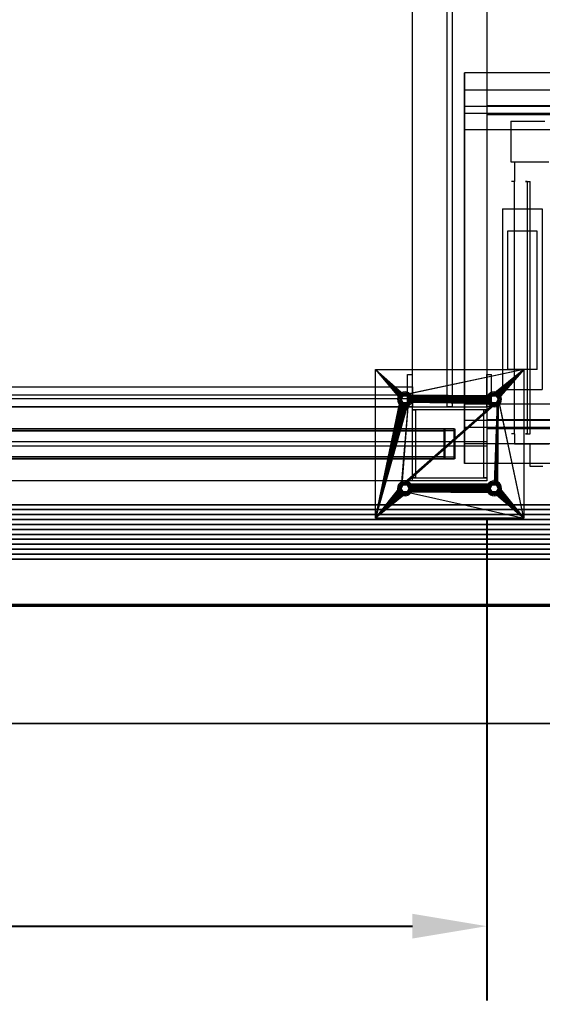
# Model space of a CAD drawing. Header units: millimetres. Extents: x -1970 to 59977, y -50268 to 6837.
# Drawn here: x 25884 to 26941, y -20530 to -18548 of the extents above; entities that cross this region are included whole.
import ezdxf

# ---------------------------------------------------------------- set-up
doc = ezdxf.new("R2010")
doc.units = ezdxf.units.MM
doc.layers.add('COTAS_O', color=1, linetype='Continuous', lineweight=0)
doc.layers.add('superior_briquetadora', color=7, linetype='Continuous', lineweight=0)
doc.dimstyles.new('R19_100', dxfattribs={"dimtxt": 250, "dimasz": 150, "dimexe": 150, "dimexo": 80, "dimgap": 100, "dimtad": 1, "dimtih": 1, "dimtoh": 1, "dimdsep": 46, "dimcen": 0.09, "dimadec": 0, "dimazin": 0, "dimtfac": 1, "dimtdec": 4, "dimtofl": 0, "dimtmove": 0, "dimatfit": 3, "dimfxl": 1, "dimtolj": 1, "dimtzin": 0, "dimarcsym": 0})

# ---------------------------------------------------------------- blocks, each defined once
blk = doc.blocks.new('*D33')
at = {"layer": 'COTAS_O', "color": 0, "lineweight": -2, "transparency": 16777216}
for p, q in [((24628.2, -19560), (24628.2, -20530)), ((26828.2, -19560), (26828.2, -20530)), ((24778.2, -20380), (26678.2, -20380))]:
    blk.add_line(p, q, dxfattribs=at)
at = {"layer": 'COTAS_O', "color": 0, "transparency": 16777216}
for points in [[(24778.2, -20355), (24778.2, -20405), (24628.2, -20380)], [(26678.2, -20355), (26678.2, -20405), (26828.2, -20380)]]:
    blk.add_solid(points, dxfattribs=at)
at = {"layer": 'Defpoints', "color": 0, "transparency": 16777216}
for p in [(24628.2, -19480), (26828.2, -19480), (26828.2, -20380)]:
    blk.add_point(p, dxfattribs=at)

msp = doc.modelspace()

# ---------------------------------------------------------------- linework, layer by layer
at = {"layer": 'superior_briquetadora'}
for p, q in [((26678.187, -19330), (26678.187, -17510)), ((26748.187, -19330), (26748.187, -17510)), ((26758.187, -17510), (26758.187, -19330)), ((26828.187, -17510), (26828.187, -19330)), ((26828.187, -18460), (26828.187, -19480)), ((26783.187, -18655), (26783.187, -19445)), ((26783.187, -18690), (26783.187, -18655)), ((27403.187, -18655), (26783.187, -18655)), ((27413.187, -18655), (26783.187, -18655)), ((27413.187, -18690), (26783.187, -18690)), ((27403.187, -18690), (26783.187, -18690)), ((26783.187, -18690), (26783.187, -18723)), ((26783.187, -18770), (26783.187, -18690)), ((27403.187, -18723), (26783.187, -18723)), ((26828.187, -18721), (27398.187, -18721)), ((26828.187, -18721), (26828.187, -18739)), ((27403.187, -18737), (26783.187, -18737)), ((26783.187, -18737), (26783.187, -18770)), ((26828.187, -18739), (27398.187, -18739)), ((26877.187, -18753), (26878.076, -18753)), ((26877.187, -18753), (26877.187, -18835)), ((26878.076, -18753), (26880.738, -18753)), ((26880.738, -18753), (26885.151, -18753)), ((26885.151, -18753), (26891.279, -18753)), ((26891.279, -18753), (26899.072, -18753)), ((26899.072, -18753), (26908.469, -18753)), ((26908.469, -18753), (26919.394, -18753)), ((26919.394, -18753), (26931.758, -18753)), ((26931.758, -18753), (26945.462, -18753)), ((27403.187, -18770), (26783.187, -18770)), ((27413.187, -18770), (26783.187, -18770)), ((26783.187, -19325), (26783.187, -18770)), ((26877.187, -18835), (26878.076, -18835)), ((26878.076, -18835), (26880.738, -18835)), ((26880.738, -18835), (26885.151, -18835)), ((26884.187, -18835), (26885.099, -18835)), ((26884.187, -18835), (26884.187, -18875)), ((26885.099, -18835), (26887.83, -18835)), ((26885.151, -18835), (26891.279, -18835)), ((26887.83, -18835), (26892.356, -18835)), ((26891.279, -18835), (26899.072, -18835)), ((26892.356, -18835), (26898.638, -18835)), ((26898.638, -18835), (26906.622, -18835)), ((26899.072, -18835), (26908.469, -18835)), ((26906.622, -18835), (26916.24, -18835)), ((26908.469, -18835), (26919.394, -18835)), ((26916.24, -18835), (26927.411, -18835)), ((26919.394, -18835), (26931.758, -18835)), ((26927.411, -18835), (26940.039, -18835)), ((26931.758, -18835), (26945.462, -18835)), ((26940.039, -18835), (26954.016, -18835)), ((26879.518, -18875), (26878.34, -18875)), ((26881.638, -18875), (26879.518, -18875)), ((26884.271, -18875), (26881.638, -18875)), ((26884.202, -18875), (26884.214, -18875)), ((26884.214, -18875), (26884.229, -18875)), ((26884.229, -18875), (26884.248, -18875)), ((26884.248, -18875), (26884.271, -18875)), ((26884.271, -19385), (26884.271, -18875)), ((26907.934, -18875), (26906.93, -18875)), ((26906.93, -18875), (26907.12, -18875)), ((26907.12, -18875), (26908.467, -18875)), ((26909.93, -18875), (26907.934, -18875)), ((26908.467, -18875), (26910.699, -18875)), ((26909.93, -18875), (26909.93, -19385)), ((26909.93, -18875), (26910.752, -18875)), ((26910.699, -18875), (26913.365, -18875)), ((26910.752, -18875), (26911.585, -18875)), ((26911.585, -18875), (26912.43, -18875)), ((26912.43, -18875), (26913.287, -18875)), ((26913.287, -18875), (26914.156, -18875)), ((26913.365, -18875), (26915.93, -18875)), ((26914.156, -18875), (26915.037, -18875)), ((26915.037, -18875), (26915.93, -18875)), ((26915.93, -19385), (26915.93, -18875)), ((26860.187, -18930), (26940.187, -18930)), ((26860.187, -18930), (26860.187, -19295)), ((26940.187, -18930), (26940.187, -19295)), ((26930.187, -18975), (26870.187, -18975)), ((26870.187, -18975), (26870.187, -19255)), ((26930.187, -19255), (26930.187, -18975)), ((26603.187, -19555), (26603.187, -19255)), ((26603.187, -19255), (26654.187, -19315)), ((26603.187, -19255), (26654.36, -19313.244)), ((26603.187, -19255), (26654.872, -19311.556)), ((26603.187, -19255), (26655.703, -19310)), ((26603.187, -19255), (26656.823, -19308.636)), ((26603.187, -19255), (26658.186, -19307.517)), ((26603.187, -19255), (26659.742, -19306.685)), ((26603.187, -19255), (26661.431, -19306.173)), ((26603.187, -19255), (26903.187, -19255)), ((26903.187, -19255), (26661.431, -19306.173)), ((26903.187, -19255), (26663.187, -19306)), ((26668.187, -19330), (26668.187, -19265)), ((26668.187, -19265), (26678.187, -19265)), ((26678.187, -19330), (26678.187, -19265)), ((26828.187, -19330), (26828.187, -19265)), ((26828.187, -19265), (26838.187, -19265)), ((26903.187, -19255), (26838.186, -19307.517)), ((26838.187, -19330), (26838.187, -19265)), ((26903.187, -19255), (26839.742, -19306.685)), ((26903.187, -19255), (26841.431, -19306.173)), ((26903.187, -19255), (26843.187, -19306)), ((26903.187, -19255), (26844.942, -19306.173)), ((26903.187, -19255), (26846.631, -19306.685)), ((26903.187, -19255), (26848.187, -19307.517)), ((26903.187, -19255), (26849.551, -19308.636)), ((26903.187, -19255), (26850.67, -19310)), ((26903.187, -19255), (26851.501, -19311.556)), ((26903.187, -19255), (26852.014, -19313.244)), ((26930.187, -19255), (26870.187, -19255)), ((26903.187, -19255), (26903.187, -19555)), ((24778.187, -19290), (26678.187, -19290)), ((24778.187, -19306), (26678.187, -19306)), ((26650.196, -19307.5), (26648.698, -19311.118)), ((26656.262, -19303.006), (26649.337, -19315)), ((26652.58, -19304.393), (26650.196, -19307.5)), ((26655.392, -19310.5), (26650.196, -19307.5)), ((26655.687, -19302.01), (26652.58, -19304.393)), ((26656.823, -19308.636), (26652.58, -19304.393)), ((26655.187, -19315), (26659.187, -19308.072)), ((26655.392, -19310.5), (26656.823, -19308.636)), ((26659.304, -19300.511), (26655.687, -19302.01)), ((26658.687, -19307.206), (26655.687, -19302.01)), ((26656.823, -19308.636), (26655.703, -19310)), ((26656.258, -19311), (26657.53, -19309.343)), ((26670.112, -19303.006), (26656.262, -19303.006)), ((26659.187, -19308.072), (26656.262, -19303.006)), ((26656.823, -19308.636), (26658.687, -19307.206)), ((26658.186, -19307.517), (26656.823, -19308.636)), ((26657.53, -19309.343), (26659.187, -19308.072)), ((26659.742, -19306.685), (26658.186, -19307.517)), ((26658.687, -19307.206), (26660.857, -19306.307)), ((26659.187, -19308.072), (26661.116, -19307.273)), ((26659.187, -19308.072), (26667.187, -19308.072)), ((26663.187, -19300), (26659.304, -19300.511)), ((26660.857, -19306.307), (26659.304, -19300.511)), ((26661.431, -19306.173), (26659.742, -19306.685)), ((26660.857, -19306.307), (26663.187, -19306)), ((26661.116, -19307.273), (26663.187, -19307)), ((26663.187, -19306), (26661.431, -19306.173)), ((26667.069, -19300.511), (26663.187, -19300)), ((26663.187, -19306), (26663.187, -19300)), ((26664.942, -19306.173), (26663.187, -19306)), ((26663.187, -19306), (26834.36, -19313.244)), ((26663.187, -19306), (26834.872, -19311.556)), ((26663.187, -19306), (26835.703, -19310)), ((26663.187, -19306), (26836.823, -19308.636)), ((26663.187, -19306), (26838.186, -19307.517)), ((26663.187, -19306), (26665.516, -19306.307)), ((26663.187, -19307), (26665.257, -19307.273)), ((26666.631, -19306.685), (26664.942, -19306.173)), ((26664.942, -19306.173), (26834.36, -19313.244)), ((26665.257, -19307.273), (26667.187, -19308.072)), ((26665.516, -19306.307), (26667.069, -19300.511)), ((26665.516, -19306.307), (26667.687, -19307.206)), ((26668.187, -19307.517), (26666.631, -19306.685)), ((26666.631, -19306.685), (26834.36, -19313.244)), ((26670.687, -19302.01), (26667.069, -19300.511)), ((26667.187, -19308.072), (26670.112, -19303.006)), ((26667.187, -19308.072), (26668.843, -19309.343)), ((26667.187, -19308.072), (26671.187, -19315)), ((26667.687, -19307.206), (26670.687, -19302.01)), ((26667.687, -19307.206), (26669.551, -19308.636)), ((26669.551, -19308.636), (26668.187, -19307.517)), ((26668.187, -19307.517), (26834.36, -19313.244)), ((26668.843, -19309.343), (26670.115, -19311)), ((26669.551, -19308.636), (26673.793, -19304.393)), ((26670.67, -19310), (26669.551, -19308.636)), ((26669.551, -19308.636), (26834.36, -19313.244)), ((26669.551, -19308.636), (26670.981, -19310.5)), ((26677.037, -19315), (26670.112, -19303.006)), ((26673.793, -19304.393), (26670.687, -19302.01)), ((26670.981, -19310.5), (26676.177, -19307.5)), ((26676.177, -19307.5), (26673.793, -19304.393)), ((26677.675, -19311.118), (26676.177, -19307.5)), ((26678.187, -19290), (26678.187, -19330)), ((26678.187, -19306), (26678.187, -19314)), ((26830.196, -19307.5), (26828.698, -19311.118)), ((26836.262, -19303.006), (26829.337, -19315)), ((26832.58, -19304.393), (26830.196, -19307.5)), ((26835.392, -19310.5), (26830.196, -19307.5)), ((26835.687, -19302.01), (26832.58, -19304.393)), ((26836.823, -19308.636), (26832.58, -19304.393)), ((26835.187, -19315), (26839.187, -19308.072)), ((26835.392, -19310.5), (26836.823, -19308.636)), ((26839.304, -19300.511), (26835.687, -19302.01)), ((26838.687, -19307.206), (26835.687, -19302.01)), ((26836.823, -19308.636), (26835.703, -19310)), ((26836.258, -19311), (26837.53, -19309.343)), ((26850.112, -19303.006), (26836.262, -19303.006)), ((26839.187, -19308.072), (26836.262, -19303.006)), ((26836.823, -19308.636), (26838.687, -19307.206)), ((26838.186, -19307.517), (26836.823, -19308.636)), ((26837.53, -19309.343), (26839.187, -19308.072)), ((26839.742, -19306.685), (26838.186, -19307.517)), ((26838.687, -19307.206), (26840.857, -19306.307)), ((26839.187, -19308.072), (26841.116, -19307.273)), ((26839.187, -19308.072), (26847.187, -19308.072)), ((26843.187, -19300), (26839.304, -19300.511)), ((26840.857, -19306.307), (26839.304, -19300.511)), ((26841.431, -19306.173), (26839.742, -19306.685)), ((26840.857, -19306.307), (26843.187, -19306)), ((26841.116, -19307.273), (26843.187, -19307)), ((26843.187, -19306), (26841.431, -19306.173)), ((26847.069, -19300.511), (26843.187, -19300)), ((26843.187, -19306), (26843.187, -19300)), ((26844.942, -19306.173), (26843.187, -19306)), ((26843.187, -19306), (26845.516, -19306.307)), ((26843.187, -19307), (26845.257, -19307.273)), ((26846.631, -19306.685), (26844.942, -19306.173)), ((26845.257, -19307.273), (26847.187, -19308.072)), ((26845.516, -19306.307), (26847.069, -19300.511)), ((26845.516, -19306.307), (26847.687, -19307.206)), ((26848.187, -19307.517), (26846.631, -19306.685)), ((26850.687, -19302.01), (26847.069, -19300.511)), ((26847.187, -19308.072), (26850.112, -19303.006)), ((26847.187, -19308.072), (26848.843, -19309.343)), ((26847.187, -19308.072), (26851.187, -19315)), ((26847.687, -19307.206), (26850.687, -19302.01)), ((26847.687, -19307.206), (26849.551, -19308.636)), ((26849.551, -19308.636), (26848.187, -19307.517)), ((26848.843, -19309.343), (26850.115, -19311)), ((26849.551, -19308.636), (26853.793, -19304.393)), ((26850.67, -19310), (26849.551, -19308.636)), ((26849.551, -19308.636), (26850.981, -19310.5)), ((26857.037, -19315), (26850.112, -19303.006)), ((26853.793, -19304.393), (26850.687, -19302.01)), ((26850.981, -19310.5), (26856.177, -19307.5)), ((26856.177, -19307.5), (26853.793, -19304.393)), ((26857.675, -19311.118), (26856.177, -19307.5)), ((26860.187, -19295), (26940.187, -19295)), ((26678.187, -19314), (24778.187, -19314)), ((26603.187, -19555), (26654.187, -19315)), ((26654.36, -19316.756), (26603.187, -19555)), ((26654.872, -19318.444), (26603.187, -19555)), ((26655.703, -19320), (26603.187, -19555)), ((26656.823, -19321.364), (26603.187, -19555)), ((26669.551, -19321.364), (26603.187, -19555)), ((26658.186, -19322.483), (26603.187, -19555)), ((26668.187, -19322.483), (26603.187, -19555)), ((26659.742, -19323.315), (26603.187, -19555)), ((26666.631, -19323.315), (26603.187, -19555)), ((26661.431, -19323.827), (26603.187, -19555)), ((26664.942, -19323.827), (26603.187, -19555)), ((26663.187, -19324), (26603.187, -19555)), ((26648.698, -19311.118), (26648.187, -19315)), ((26654.187, -19315), (26648.187, -19315)), ((26648.187, -19315), (26648.698, -19318.882)), ((26654.493, -19312.671), (26648.698, -19311.118)), ((26654.493, -19317.329), (26648.698, -19318.882)), ((26648.698, -19318.882), (26650.196, -19322.5)), ((26655.187, -19315), (26649.337, -19315)), ((26649.337, -19315), (26656.262, -19326.994)), ((26655.392, -19319.5), (26650.196, -19322.5)), ((26650.196, -19322.5), (26652.58, -19325.607)), ((26656.823, -19321.364), (26652.58, -19325.607)), ((26652.58, -19325.607), (26655.687, -19327.99)), ((26654.187, -19315), (26654.493, -19312.671)), ((26654.36, -19313.244), (26654.187, -19315)), ((26654.187, -19315), (26654.36, -19316.756)), ((26654.493, -19317.329), (26654.187, -19315)), ((26654.872, -19311.556), (26654.36, -19313.244)), ((26654.36, -19316.756), (26654.872, -19318.444)), ((26654.493, -19312.671), (26655.392, -19310.5)), ((26655.392, -19319.5), (26654.493, -19317.329)), ((26655.703, -19310), (26654.872, -19311.556)), ((26654.872, -19318.444), (26655.703, -19320)), ((26655.187, -19315), (26655.459, -19312.929)), ((26655.459, -19317.071), (26655.187, -19315)), ((26659.187, -19321.928), (26655.187, -19315)), ((26656.823, -19321.364), (26655.392, -19319.5)), ((26655.459, -19312.929), (26656.258, -19311)), ((26656.258, -19319), (26655.459, -19317.071)), ((26658.687, -19322.794), (26655.687, -19327.99)), ((26655.687, -19327.99), (26659.304, -19329.489)), ((26655.703, -19320), (26656.823, -19321.364)), ((26669.551, -19321.364), (26655.703, -19490)), ((26657.53, -19320.657), (26656.258, -19319)), ((26659.187, -19321.928), (26656.262, -19326.994)), ((26656.262, -19326.994), (26670.112, -19326.994)), ((26656.823, -19321.364), (26658.186, -19322.483)), ((26669.551, -19321.364), (26656.823, -19488.636)), ((26849.551, -19321.364), (26656.823, -19488.636)), ((26658.687, -19322.794), (26656.823, -19321.364)), ((26848.187, -19322.483), (26656.823, -19488.636)), ((26846.631, -19323.315), (26656.823, -19488.636)), ((26844.942, -19323.827), (26656.823, -19488.636)), ((26843.187, -19324), (26656.823, -19488.636)), ((26659.187, -19321.928), (26657.53, -19320.657)), ((26849.551, -19321.364), (26658.186, -19487.517)), ((26658.186, -19322.483), (26659.742, -19323.315)), ((26660.857, -19323.693), (26658.687, -19322.794)), ((26661.116, -19322.727), (26659.187, -19321.928)), ((26667.187, -19321.928), (26659.187, -19321.928)), ((26660.857, -19323.693), (26659.304, -19329.489)), ((26849.551, -19321.364), (26659.742, -19486.685)), ((26659.742, -19323.315), (26661.431, -19323.827)), ((26663.187, -19324), (26660.857, -19323.693)), ((26663.187, -19323), (26661.116, -19322.727)), ((26849.551, -19321.364), (26661.431, -19486.173)), ((26661.431, -19323.827), (26663.187, -19324)), ((26849.551, -19321.364), (26663.187, -19486)), ((26665.257, -19322.727), (26663.187, -19323)), ((26665.516, -19323.693), (26663.187, -19324)), ((26663.187, -19324), (26664.942, -19323.827)), ((26663.187, -19324), (26663.187, -19330)), ((26664.942, -19323.827), (26666.631, -19323.315)), ((26667.187, -19321.928), (26665.257, -19322.727)), ((26667.687, -19322.794), (26665.516, -19323.693)), ((26665.516, -19323.693), (26667.069, -19329.489)), ((26666.631, -19323.315), (26668.187, -19322.483)), ((26667.069, -19329.489), (26670.687, -19327.99)), ((26671.187, -19315), (26667.187, -19321.928)), ((26668.843, -19320.657), (26667.187, -19321.928)), ((26667.187, -19321.928), (26670.112, -19326.994)), ((26669.551, -19321.364), (26667.687, -19322.794)), ((26667.687, -19322.794), (26670.687, -19327.99)), ((26668.187, -19322.483), (26669.551, -19321.364)), ((26670.115, -19319), (26668.843, -19320.657)), ((26670.981, -19319.5), (26669.551, -19321.364)), ((26669.551, -19321.364), (26670.67, -19320)), ((26843.187, -19324), (26669.551, -19321.364)), ((26669.551, -19321.364), (26673.793, -19325.607)), ((26670.112, -19326.994), (26677.037, -19315)), ((26670.115, -19311), (26670.914, -19312.929)), ((26670.914, -19317.071), (26670.115, -19319)), ((26671.501, -19311.556), (26670.67, -19310)), ((26670.67, -19310), (26834.36, -19313.244)), ((26670.67, -19320), (26671.501, -19318.444)), ((26843.187, -19324), (26670.67, -19320)), ((26670.687, -19327.99), (26673.793, -19325.607)), ((26670.914, -19312.929), (26671.187, -19315)), ((26671.187, -19315), (26670.914, -19317.071)), ((26670.981, -19310.5), (26671.88, -19312.671)), ((26671.88, -19317.329), (26670.981, -19319.5)), ((26670.981, -19319.5), (26676.177, -19322.5)), ((26677.037, -19315), (26671.187, -19315)), ((26672.014, -19313.244), (26671.501, -19311.556)), ((26671.501, -19311.556), (26834.36, -19313.244)), ((26671.501, -19318.444), (26672.014, -19316.756)), ((26843.187, -19324), (26671.501, -19318.444)), ((26671.88, -19312.671), (26677.675, -19311.118)), ((26671.88, -19312.671), (26672.187, -19315)), ((26672.187, -19315), (26671.88, -19317.329)), ((26671.88, -19317.329), (26677.675, -19318.882)), ((26672.187, -19315), (26672.014, -19313.244)), ((26672.014, -19313.244), (26834.36, -19313.244)), ((26672.014, -19316.756), (26672.187, -19315)), ((26843.187, -19324), (26672.014, -19316.756)), ((26672.187, -19315), (26834.36, -19313.244)), ((26834.187, -19315), (26672.187, -19315)), ((26834.36, -19316.756), (26672.187, -19315)), ((26834.872, -19318.444), (26672.187, -19315)), ((26835.703, -19320), (26672.187, -19315)), ((26836.823, -19321.364), (26672.187, -19315)), ((26838.186, -19322.483), (26672.187, -19315)), ((26839.742, -19323.315), (26672.187, -19315)), ((26841.431, -19323.827), (26672.187, -19315)), ((26843.187, -19324), (26672.187, -19315)), ((26678.187, -19315), (26672.187, -19315)), ((26673.793, -19325.607), (26676.177, -19322.5)), ((26676.177, -19322.5), (26677.675, -19318.882)), ((26678.187, -19315), (26677.675, -19311.118)), ((26677.675, -19318.882), (26678.187, -19315)), ((27413.187, -19325), (26783.187, -19325)), ((27403.187, -19325), (26783.187, -19325)), ((26783.187, -19358), (26783.187, -19325)), ((26783.187, -19405), (26783.187, -19325)), ((26828.698, -19311.118), (26828.187, -19315)), ((26834.187, -19315), (26828.187, -19315)), ((26828.187, -19315), (26828.698, -19318.882)), ((26834.493, -19312.671), (26828.698, -19311.118)), ((26834.493, -19317.329), (26828.698, -19318.882)), ((26828.698, -19318.882), (26830.196, -19322.5)), ((26835.187, -19315), (26829.337, -19315)), ((26829.337, -19315), (26836.262, -19326.994)), ((26835.392, -19319.5), (26830.196, -19322.5)), ((26830.196, -19322.5), (26832.58, -19325.607)), ((26836.823, -19321.364), (26832.58, -19325.607)), ((26832.58, -19325.607), (26835.687, -19327.99)), ((26834.187, -19315), (26834.493, -19312.671)), ((26834.36, -19313.244), (26834.187, -19315)), ((26834.187, -19315), (26834.36, -19316.756)), ((26834.493, -19317.329), (26834.187, -19315)), ((26834.872, -19311.556), (26834.36, -19313.244)), ((26834.36, -19316.756), (26834.872, -19318.444)), ((26834.493, -19312.671), (26835.392, -19310.5)), ((26835.392, -19319.5), (26834.493, -19317.329)), ((26835.703, -19310), (26834.872, -19311.556)), ((26834.872, -19318.444), (26835.703, -19320)), ((26835.187, -19315), (26835.459, -19312.929)), ((26835.459, -19317.071), (26835.187, -19315)), ((26839.187, -19321.928), (26835.187, -19315)), ((26836.823, -19321.364), (26835.392, -19319.5)), ((26835.459, -19312.929), (26836.258, -19311)), ((26836.258, -19319), (26835.459, -19317.071)), ((26838.687, -19322.794), (26835.687, -19327.99)), ((26835.687, -19327.99), (26839.304, -19329.489)), ((26835.703, -19320), (26836.823, -19321.364)), ((26837.53, -19320.657), (26836.258, -19319)), ((26839.187, -19321.928), (26836.262, -19326.994)), ((26836.262, -19326.994), (26850.112, -19326.994)), ((26836.823, -19321.364), (26838.186, -19322.483)), ((26838.687, -19322.794), (26836.823, -19321.364)), ((26839.187, -19321.928), (26837.53, -19320.657)), ((26838.186, -19322.483), (26839.742, -19323.315)), ((26840.857, -19323.693), (26838.687, -19322.794)), ((26841.116, -19322.727), (26839.187, -19321.928)), ((26847.187, -19321.928), (26839.187, -19321.928)), ((26840.857, -19323.693), (26839.304, -19329.489)), ((26839.742, -19323.315), (26841.431, -19323.827)), ((26843.187, -19324), (26840.857, -19323.693)), ((26843.187, -19323), (26841.116, -19322.727)), ((26841.431, -19323.827), (26843.187, -19324)), ((26852.187, -19315), (26843.187, -19486)), ((26852.014, -19316.756), (26843.187, -19486)), ((26851.501, -19318.444), (26843.187, -19486)), ((26850.67, -19320), (26843.187, -19486)), ((26849.551, -19321.364), (26843.187, -19486)), ((26845.257, -19322.727), (26843.187, -19323)), ((26845.516, -19323.693), (26843.187, -19324)), ((26843.187, -19324), (26844.942, -19323.827)), ((26843.187, -19324), (26843.187, -19330)), ((26852.187, -19315), (26844.942, -19486.173)), ((26844.942, -19323.827), (26846.631, -19323.315)), ((26847.187, -19321.928), (26845.257, -19322.727)), ((26847.687, -19322.794), (26845.516, -19323.693)), ((26845.516, -19323.693), (26847.069, -19329.489)), ((26846.631, -19486.685), (26852.187, -19315)), ((26846.631, -19323.315), (26848.187, -19322.483)), ((26847.069, -19329.489), (26850.687, -19327.99)), ((26851.187, -19315), (26847.187, -19321.928)), ((26848.843, -19320.657), (26847.187, -19321.928)), ((26847.187, -19321.928), (26850.112, -19326.994)), ((26849.551, -19321.364), (26847.687, -19322.794)), ((26847.687, -19322.794), (26850.687, -19327.99)), ((26848.187, -19487.517), (26852.187, -19315)), ((26848.187, -19322.483), (26849.551, -19321.364)), ((26850.115, -19319), (26848.843, -19320.657)), ((26849.551, -19488.636), (26852.187, -19315)), ((26850.981, -19319.5), (26849.551, -19321.364)), ((26849.551, -19321.364), (26850.67, -19320)), ((26849.551, -19321.364), (26853.793, -19325.607)), ((26850.112, -19326.994), (26857.037, -19315)), ((26850.115, -19311), (26850.914, -19312.929)), ((26850.914, -19317.071), (26850.115, -19319)), ((26851.501, -19311.556), (26850.67, -19310)), ((26850.67, -19490), (26852.187, -19315)), ((26850.67, -19320), (26851.501, -19318.444)), ((26850.687, -19327.99), (26853.793, -19325.607)), ((26850.914, -19312.929), (26851.187, -19315)), ((26851.187, -19315), (26850.914, -19317.071)), ((26850.981, -19310.5), (26851.88, -19312.671)), ((26851.88, -19317.329), (26850.981, -19319.5)), ((26850.981, -19319.5), (26856.177, -19322.5)), ((26857.037, -19315), (26851.187, -19315)), ((26852.014, -19313.244), (26851.501, -19311.556)), ((26851.501, -19318.444), (26852.014, -19316.756)), ((26851.88, -19312.671), (26857.675, -19311.118)), ((26851.88, -19312.671), (26852.187, -19315)), ((26852.187, -19315), (26851.88, -19317.329)), ((26851.88, -19317.329), (26857.675, -19318.882)), ((26903.187, -19555), (26852.014, -19313.244)), ((26852.187, -19315), (26852.014, -19313.244)), ((26852.014, -19316.756), (26852.187, -19315)), ((26903.187, -19555), (26852.187, -19315)), ((26858.187, -19315), (26852.187, -19315)), ((26853.793, -19325.607), (26856.177, -19322.5)), ((26856.177, -19322.5), (26857.675, -19318.882)), ((26858.187, -19315), (26857.675, -19311.118)), ((26857.675, -19318.882), (26858.187, -19315)), ((24628.187, -19330), (26828.187, -19330)), ((26678.187, -19330), (24778.187, -19330)), ((26659.304, -19329.489), (26663.187, -19330)), ((26663.187, -19330), (26667.069, -19329.489)), ((26678.187, -19330), (26668.187, -19330)), ((26678.187, -19336), (26678.187, -19330)), ((26678.187, -19330), (26828.187, -19330)), ((26828.187, -19336), (26678.187, -19336)), ((26678.187, -19474), (26678.187, -19336)), ((26678.187, -19336), (26684.187, -19336)), ((26684.187, -19336), (26684.187, -19474)), ((26758.187, -19330), (26748.187, -19330)), ((26822.187, -19474), (26822.187, -19336)), ((26822.187, -19336), (26828.187, -19336)), ((26828.187, -19330), (26828.187, -19336)), ((26828.187, -19330), (26828.187, -19480)), ((26838.187, -19330), (26828.187, -19330)), ((26828.187, -19336), (26828.187, -19474)), ((26839.304, -19329.489), (26843.187, -19330)), ((26843.187, -19330), (26847.069, -19329.489)), ((27403.187, -19358), (26783.187, -19358)), ((26828.187, -19356), (26828.187, -19374)), ((26828.187, -19356), (27398.187, -19356)), ((26742.28, -19375), (24692.28, -19375)), ((24693.734, -19375), (26743.734, -19375)), ((24693.734, -19379), (26743.734, -19379)), ((26762.639, -19375), (24712.639, -19375)), ((26762.639, -19379), (24712.639, -19379)), ((24714.093, -19375), (26764.093, -19375)), ((26742.28, -19435), (26742.28, -19375)), ((26742.28, -19375), (26743.734, -19375)), ((26743.734, -19375), (26743.734, -19435)), ((26743.734, -19379), (26743.734, -19375)), ((26743.734, -19375), (26762.639, -19375)), ((26762.639, -19379), (26743.734, -19379)), ((26762.639, -19435), (26762.639, -19375)), ((26762.639, -19375), (26764.093, -19375)), ((26762.639, -19375), (26762.639, -19379)), ((26764.093, -19375), (26764.093, -19435)), ((26783.187, -19372), (26783.187, -19405)), ((27403.187, -19372), (26783.187, -19372)), ((26828.187, -19374), (27398.187, -19374)), ((26879.518, -19385), (26878.34, -19385)), ((26881.638, -19385), (26879.518, -19385)), ((26884.271, -19385), (26881.638, -19385)), ((26884.187, -19385), (26884.187, -19405)), ((26884.202, -19385), (26884.214, -19385)), ((26884.214, -19385), (26884.229, -19385)), ((26884.229, -19385), (26884.248, -19385)), ((26884.248, -19385), (26884.271, -19385)), ((26907.934, -19385), (26906.93, -19385)), ((26906.93, -19385), (26907.12, -19385)), ((26907.12, -19385), (26908.467, -19385)), ((26909.93, -19385), (26907.934, -19385)), ((26908.467, -19385), (26910.699, -19385)), ((26909.93, -19385), (26910.752, -19385)), ((26910.699, -19385), (26913.365, -19385)), ((26910.752, -19385), (26911.585, -19385)), ((26911.585, -19385), (26912.43, -19385)), ((26912.43, -19385), (26913.287, -19385)), ((26913.287, -19385), (26914.156, -19385)), ((26913.365, -19385), (26915.93, -19385)), ((26914.156, -19385), (26915.037, -19385)), ((26915.037, -19385), (26915.93, -19385)), ((24628.187, -19400), (26828.187, -19400)), ((27403.187, -19405), (26783.187, -19405)), ((27413.187, -19405), (26783.187, -19405)), ((26783.187, -19445), (26783.187, -19405)), ((26828.187, -19400), (26828.187, -19410)), ((26884.187, -19405), (26885.099, -19405)), ((26885.099, -19405), (26887.83, -19405)), ((26887.83, -19405), (26892.356, -19405)), ((26892.356, -19405), (26898.638, -19405)), ((26898.638, -19405), (26906.622, -19405)), ((26906.622, -19405), (26916.24, -19405)), ((26915.187, -19405), (26916.259, -19405)), ((26915.187, -19405), (26915.187, -19450)), ((26916.24, -19405), (26927.411, -19405)), ((26916.259, -19405), (26919.465, -19405)), ((26919.465, -19405), (26924.766, -19405)), ((26924.766, -19405), (26932.1, -19405)), ((26927.411, -19405), (26940.039, -19405)), ((26932.1, -19405), (26941.382, -19405)), ((26940.039, -19405), (26954.016, -19405)), ((26828.187, -19410), (24628.187, -19410)), ((24692.28, -19435), (26742.28, -19435)), ((26743.734, -19431), (24693.734, -19431)), ((26743.734, -19435), (24693.734, -19435)), ((24712.639, -19431), (26762.639, -19431)), ((24712.639, -19435), (26762.639, -19435)), ((26764.093, -19435), (24714.093, -19435)), ((26743.734, -19435), (26742.28, -19435)), ((26743.734, -19435), (26743.734, -19431)), ((26743.734, -19431), (26762.639, -19431)), ((26762.639, -19435), (26743.734, -19435)), ((26762.639, -19431), (26762.639, -19435)), ((26764.093, -19435), (26762.639, -19435)), ((27403.187, -19445), (26783.187, -19445)), ((27413.187, -19445), (26783.187, -19445)), ((26915.187, -19450), (26916.259, -19450)), ((26916.259, -19450), (26919.465, -19450)), ((26919.465, -19450), (26924.766, -19450)), ((26924.766, -19450), (26932.1, -19450)), ((26932.1, -19450), (26941.382, -19450)), ((26828.187, -19480), (24628.187, -19480)), ((26650.196, -19487.5), (26648.698, -19491.118)), ((26656.262, -19483.006), (26649.337, -19495)), ((26652.58, -19484.393), (26650.196, -19487.5)), ((26655.392, -19490.5), (26650.196, -19487.5)), ((26655.687, -19482.01), (26652.58, -19484.393)), ((26656.823, -19488.636), (26652.58, -19484.393)), ((26659.304, -19480.511), (26655.687, -19482.01)), ((26658.687, -19487.206), (26655.687, -19482.01)), ((26670.112, -19483.006), (26656.262, -19483.006)), ((26659.187, -19488.072), (26656.262, -19483.006)), ((26656.823, -19488.636), (26658.687, -19487.206)), ((26658.186, -19487.517), (26656.823, -19488.636)), ((26659.742, -19486.685), (26658.186, -19487.517)), ((26658.687, -19487.206), (26660.857, -19486.307)), ((26659.187, -19488.072), (26661.116, -19487.273)), ((26663.187, -19480), (26659.304, -19480.511)), ((26660.857, -19486.307), (26659.304, -19480.511)), ((26661.431, -19486.173), (26659.742, -19486.685)), ((26660.857, -19486.307), (26663.187, -19486)), ((26661.116, -19487.273), (26663.187, -19487)), ((26663.187, -19486), (26661.431, -19486.173)), ((26667.069, -19480.511), (26663.187, -19480)), ((26663.187, -19486), (26663.187, -19480)), ((26664.942, -19486.173), (26663.187, -19486)), ((26663.187, -19486), (26834.187, -19495)), ((26663.187, -19486), (26834.36, -19493.244)), ((26663.187, -19486), (26834.872, -19491.556)), ((26663.187, -19486), (26835.703, -19490)), ((26663.187, -19486), (26836.823, -19488.636)), ((26663.187, -19486), (26838.186, -19487.517)), ((26663.187, -19486), (26839.742, -19486.685)), ((26663.187, -19486), (26841.431, -19486.173)), ((26663.187, -19486), (26843.187, -19486)), ((26663.187, -19486), (26665.516, -19486.307)), ((26663.187, -19487), (26665.257, -19487.273)), ((26666.631, -19486.685), (26664.942, -19486.173)), ((26664.942, -19486.173), (26834.187, -19495)), ((26665.257, -19487.273), (26667.187, -19488.072)), ((26665.516, -19486.307), (26667.069, -19480.511)), ((26665.516, -19486.307), (26667.687, -19487.206)), ((26668.187, -19487.517), (26666.631, -19486.685)), ((26666.631, -19486.685), (26834.187, -19495)), ((26670.687, -19482.01), (26667.069, -19480.511)), ((26667.187, -19488.072), (26670.112, -19483.006)), ((26667.687, -19487.206), (26670.687, -19482.01)), ((26667.687, -19487.206), (26669.551, -19488.636)), ((26669.551, -19488.636), (26668.187, -19487.517)), ((26668.187, -19487.517), (26834.187, -19495)), ((26669.551, -19488.636), (26673.793, -19484.393)), ((26677.037, -19495), (26670.112, -19483.006)), ((26673.793, -19484.393), (26670.687, -19482.01)), ((26670.981, -19490.5), (26676.177, -19487.5)), ((26676.177, -19487.5), (26673.793, -19484.393)), ((26677.675, -19491.118), (26676.177, -19487.5)), ((26678.187, -19480), (26678.187, -19474)), ((26678.187, -19474), (26828.187, -19474)), ((26684.187, -19474), (26678.187, -19474)), ((26828.187, -19480), (26678.187, -19480)), ((26828.187, -19474), (26822.187, -19474)), ((26828.187, -19474), (26828.187, -19480)), ((26830.196, -19487.5), (26828.698, -19491.118)), ((26836.262, -19483.006), (26829.337, -19495)), ((26832.58, -19484.393), (26830.196, -19487.5)), ((26835.392, -19490.5), (26830.196, -19487.5)), ((26835.687, -19482.01), (26832.58, -19484.393)), ((26836.823, -19488.636), (26832.58, -19484.393)), ((26839.304, -19480.511), (26835.687, -19482.01)), ((26838.687, -19487.206), (26835.687, -19482.01)), ((26850.112, -19483.006), (26836.262, -19483.006)), ((26839.187, -19488.072), (26836.262, -19483.006)), ((26836.823, -19488.636), (26838.687, -19487.206)), ((26838.186, -19487.517), (26836.823, -19488.636)), ((26839.742, -19486.685), (26838.186, -19487.517)), ((26838.687, -19487.206), (26840.857, -19486.307)), ((26839.187, -19488.072), (26841.116, -19487.273)), ((26843.187, -19480), (26839.304, -19480.511)), ((26840.857, -19486.307), (26839.304, -19480.511)), ((26841.431, -19486.173), (26839.742, -19486.685)), ((26840.857, -19486.307), (26843.187, -19486)), ((26841.116, -19487.273), (26843.187, -19487)), ((26843.187, -19486), (26841.431, -19486.173)), ((26847.069, -19480.511), (26843.187, -19480)), ((26843.187, -19486), (26843.187, -19480)), ((26844.942, -19486.173), (26843.187, -19486)), ((26843.187, -19486), (26845.516, -19486.307)), ((26843.187, -19487), (26845.257, -19487.273)), ((26846.631, -19486.685), (26844.942, -19486.173)), ((26845.257, -19487.273), (26847.187, -19488.072)), ((26845.516, -19486.307), (26847.069, -19480.511)), ((26845.516, -19486.307), (26847.687, -19487.206)), ((26848.187, -19487.517), (26846.631, -19486.685)), ((26850.687, -19482.01), (26847.069, -19480.511)), ((26847.187, -19488.072), (26850.112, -19483.006)), ((26847.687, -19487.206), (26850.687, -19482.01)), ((26847.687, -19487.206), (26849.551, -19488.636)), ((26849.551, -19488.636), (26848.187, -19487.517)), ((26849.551, -19488.636), (26853.793, -19484.393)), ((26857.037, -19495), (26850.112, -19483.006)), ((26853.793, -19484.393), (26850.687, -19482.01)), ((26850.981, -19490.5), (26856.177, -19487.5)), ((26856.177, -19487.5), (26853.793, -19484.393)), ((26857.675, -19491.118), (26856.177, -19487.5)), ((26603.187, -19555), (26655.703, -19490)), ((26603.187, -19555), (26654.872, -19491.556)), ((26603.187, -19555), (26654.36, -19493.244)), ((26654.187, -19495), (26603.187, -19555)), ((26654.36, -19496.756), (26603.187, -19555)), ((26654.872, -19498.444), (26603.187, -19555)), ((26655.703, -19500), (26603.187, -19555)), ((26656.823, -19501.364), (26603.187, -19555)), ((26658.186, -19502.483), (26603.187, -19555)), ((26668.187, -19502.483), (26603.187, -19555)), ((26659.742, -19503.315), (26603.187, -19555)), ((26666.631, -19503.315), (26603.187, -19555)), ((26661.431, -19503.827), (26603.187, -19555)), ((26664.942, -19503.827), (26603.187, -19555)), ((26663.187, -19504), (26603.187, -19555)), ((26648.698, -19491.118), (26648.187, -19495)), ((26654.187, -19495), (26648.187, -19495)), ((26648.187, -19495), (26648.698, -19498.882)), ((26654.493, -19492.671), (26648.698, -19491.118)), ((26654.493, -19497.329), (26648.698, -19498.882)), ((26648.698, -19498.882), (26650.196, -19502.5)), ((26655.187, -19495), (26649.337, -19495)), ((26649.337, -19495), (26656.262, -19506.994)), ((26655.392, -19499.5), (26650.196, -19502.5)), ((26650.196, -19502.5), (26652.58, -19505.607)), ((26656.823, -19501.364), (26652.58, -19505.607)), ((26652.58, -19505.607), (26655.687, -19507.99)), ((26654.187, -19495), (26654.493, -19492.671)), ((26654.36, -19493.244), (26654.187, -19495)), ((26654.187, -19495), (26654.36, -19496.756)), ((26654.493, -19497.329), (26654.187, -19495)), ((26654.872, -19491.556), (26654.36, -19493.244)), ((26654.36, -19496.756), (26654.872, -19498.444)), ((26654.493, -19492.671), (26655.392, -19490.5)), ((26655.392, -19499.5), (26654.493, -19497.329)), ((26655.703, -19490), (26654.872, -19491.556)), ((26654.872, -19498.444), (26655.703, -19500)), ((26655.187, -19495), (26659.187, -19488.072)), ((26655.187, -19495), (26655.459, -19492.929)), ((26655.459, -19497.071), (26655.187, -19495)), ((26659.187, -19501.928), (26655.187, -19495)), ((26655.392, -19490.5), (26656.823, -19488.636)), ((26656.823, -19501.364), (26655.392, -19499.5)), ((26655.459, -19492.929), (26656.258, -19491)), ((26656.258, -19499), (26655.459, -19497.071)), ((26658.687, -19502.794), (26655.687, -19507.99)), ((26656.823, -19488.636), (26655.703, -19490)), ((26655.703, -19500), (26656.823, -19501.364)), ((26656.258, -19491), (26657.53, -19489.343)), ((26657.53, -19500.657), (26656.258, -19499)), ((26659.187, -19501.928), (26656.262, -19506.994)), ((26656.262, -19506.994), (26670.112, -19506.994)), ((26656.823, -19501.364), (26658.186, -19502.483)), ((26658.687, -19502.794), (26656.823, -19501.364)), ((26657.53, -19489.343), (26659.187, -19488.072)), ((26659.187, -19501.928), (26657.53, -19500.657)), ((26658.186, -19502.483), (26659.742, -19503.315)), ((26660.857, -19503.693), (26658.687, -19502.794)), ((26659.187, -19488.072), (26667.187, -19488.072)), ((26661.116, -19502.727), (26659.187, -19501.928)), ((26667.187, -19501.928), (26659.187, -19501.928)), ((26660.857, -19503.693), (26659.304, -19509.489)), ((26659.742, -19503.315), (26661.431, -19503.827)), ((26663.187, -19504), (26660.857, -19503.693)), ((26663.187, -19503), (26661.116, -19502.727)), ((26661.431, -19503.827), (26663.187, -19504)), ((26665.257, -19502.727), (26663.187, -19503)), ((26665.516, -19503.693), (26663.187, -19504)), ((26663.187, -19504), (26664.942, -19503.827)), ((26663.187, -19504), (26663.187, -19510)), ((26664.942, -19503.827), (26666.631, -19503.315)), ((26667.187, -19501.928), (26665.257, -19502.727)), ((26667.687, -19502.794), (26665.516, -19503.693)), ((26665.516, -19503.693), (26667.069, -19509.489)), ((26666.631, -19503.315), (26668.187, -19502.483)), ((26667.187, -19488.072), (26668.843, -19489.343)), ((26667.187, -19488.072), (26671.187, -19495)), ((26671.187, -19495), (26667.187, -19501.928)), ((26668.843, -19500.657), (26667.187, -19501.928)), ((26667.187, -19501.928), (26670.112, -19506.994)), ((26669.551, -19501.364), (26667.687, -19502.794)), ((26667.687, -19502.794), (26670.687, -19507.99)), ((26668.187, -19502.483), (26669.551, -19501.364)), ((26668.187, -19502.483), (26903.187, -19555)), ((26843.187, -19504), (26668.187, -19502.483)), ((26668.843, -19489.343), (26670.115, -19491)), ((26670.115, -19499), (26668.843, -19500.657)), ((26670.67, -19490), (26669.551, -19488.636)), ((26669.551, -19488.636), (26834.187, -19495)), ((26669.551, -19488.636), (26670.981, -19490.5)), ((26670.981, -19499.5), (26669.551, -19501.364)), ((26669.551, -19501.364), (26670.67, -19500)), ((26843.187, -19504), (26669.551, -19501.364)), ((26669.551, -19501.364), (26673.793, -19505.607)), ((26670.112, -19506.994), (26677.037, -19495)), ((26670.115, -19491), (26670.914, -19492.929)), ((26670.914, -19497.071), (26670.115, -19499)), ((26671.501, -19491.556), (26670.67, -19490)), ((26670.67, -19490), (26834.187, -19495)), ((26670.67, -19500), (26671.501, -19498.444)), ((26843.187, -19504), (26670.67, -19500)), ((26670.687, -19507.99), (26673.793, -19505.607)), ((26670.914, -19492.929), (26671.187, -19495)), ((26671.187, -19495), (26670.914, -19497.071)), ((26670.981, -19490.5), (26671.88, -19492.671)), ((26671.88, -19497.329), (26670.981, -19499.5)), ((26670.981, -19499.5), (26676.177, -19502.5)), ((26677.037, -19495), (26671.187, -19495)), ((26672.014, -19493.244), (26671.501, -19491.556)), ((26671.501, -19491.556), (26834.187, -19495)), ((26671.501, -19498.444), (26672.014, -19496.756)), ((26843.187, -19504), (26671.501, -19498.444)), ((26671.88, -19492.671), (26677.675, -19491.118)), ((26671.88, -19492.671), (26672.187, -19495)), ((26672.187, -19495), (26671.88, -19497.329)), ((26671.88, -19497.329), (26677.675, -19498.882)), ((26672.187, -19495), (26672.014, -19493.244)), ((26672.014, -19493.244), (26834.187, -19495)), ((26672.014, -19496.756), (26672.187, -19495)), ((26843.187, -19504), (26672.014, -19496.756)), ((26834.187, -19495), (26672.187, -19495)), ((26834.36, -19496.756), (26672.187, -19495)), ((26834.872, -19498.444), (26672.187, -19495)), ((26835.703, -19500), (26672.187, -19495)), ((26836.823, -19501.364), (26672.187, -19495)), ((26838.186, -19502.483), (26672.187, -19495)), ((26839.742, -19503.315), (26672.187, -19495)), ((26841.431, -19503.827), (26672.187, -19495)), ((26843.187, -19504), (26672.187, -19495)), ((26678.187, -19495), (26672.187, -19495)), ((26673.793, -19505.607), (26676.177, -19502.5)), ((26676.177, -19502.5), (26677.675, -19498.882)), ((26678.187, -19495), (26677.675, -19491.118)), ((26677.675, -19498.882), (26678.187, -19495)), ((26828.698, -19491.118), (26828.187, -19495)), ((26834.187, -19495), (26828.187, -19495)), ((26828.187, -19495), (26828.698, -19498.882)), ((26834.493, -19492.671), (26828.698, -19491.118)), ((26834.493, -19497.329), (26828.698, -19498.882)), ((26828.698, -19498.882), (26830.196, -19502.5)), ((26835.187, -19495), (26829.337, -19495)), ((26829.337, -19495), (26836.262, -19506.994)), ((26835.392, -19499.5), (26830.196, -19502.5)), ((26830.196, -19502.5), (26832.58, -19505.607)), ((26836.823, -19501.364), (26832.58, -19505.607)), ((26832.58, -19505.607), (26835.687, -19507.99)), ((26834.187, -19495), (26834.493, -19492.671)), ((26834.36, -19493.244), (26834.187, -19495)), ((26834.187, -19495), (26834.36, -19496.756)), ((26834.493, -19497.329), (26834.187, -19495)), ((26834.872, -19491.556), (26834.36, -19493.244)), ((26834.36, -19496.756), (26834.872, -19498.444)), ((26834.493, -19492.671), (26835.392, -19490.5)), ((26835.392, -19499.5), (26834.493, -19497.329)), ((26835.703, -19490), (26834.872, -19491.556)), ((26834.872, -19498.444), (26835.703, -19500)), ((26835.187, -19495), (26839.187, -19488.072)), ((26835.187, -19495), (26835.459, -19492.929)), ((26835.459, -19497.071), (26835.187, -19495)), ((26839.187, -19501.928), (26835.187, -19495)), ((26835.392, -19490.5), (26836.823, -19488.636)), ((26836.823, -19501.364), (26835.392, -19499.5)), ((26835.459, -19492.929), (26836.258, -19491)), ((26836.258, -19499), (26835.459, -19497.071)), ((26838.687, -19502.794), (26835.687, -19507.99)), ((26836.823, -19488.636), (26835.703, -19490)), ((26835.703, -19500), (26836.823, -19501.364)), ((26836.258, -19491), (26837.53, -19489.343)), ((26837.53, -19500.657), (26836.258, -19499)), ((26839.187, -19501.928), (26836.262, -19506.994)), ((26836.262, -19506.994), (26850.112, -19506.994)), ((26836.823, -19501.364), (26838.186, -19502.483)), ((26838.687, -19502.794), (26836.823, -19501.364)), ((26837.53, -19489.343), (26839.187, -19488.072)), ((26839.187, -19501.928), (26837.53, -19500.657)), ((26838.186, -19502.483), (26839.742, -19503.315)), ((26840.857, -19503.693), (26838.687, -19502.794)), ((26839.187, -19488.072), (26847.187, -19488.072)), ((26841.116, -19502.727), (26839.187, -19501.928)), ((26847.187, -19501.928), (26839.187, -19501.928)), ((26840.857, -19503.693), (26839.304, -19509.489)), ((26839.742, -19503.315), (26841.431, -19503.827)), ((26843.187, -19504), (26840.857, -19503.693)), ((26843.187, -19503), (26841.116, -19502.727)), ((26841.431, -19503.827), (26843.187, -19504)), ((26845.257, -19502.727), (26843.187, -19503)), ((26845.516, -19503.693), (26843.187, -19504)), ((26843.187, -19504), (26844.942, -19503.827)), ((26843.187, -19504), (26903.187, -19555)), ((26843.187, -19504), (26843.187, -19510)), ((26844.942, -19503.827), (26846.631, -19503.315)), ((26844.942, -19503.827), (26903.187, -19555)), ((26847.187, -19501.928), (26845.257, -19502.727)), ((26847.687, -19502.794), (26845.516, -19503.693)), ((26845.516, -19503.693), (26847.069, -19509.489)), ((26846.631, -19503.315), (26848.187, -19502.483)), ((26846.631, -19503.315), (26903.187, -19555)), ((26847.187, -19488.072), (26848.843, -19489.343)), ((26847.187, -19488.072), (26851.187, -19495)), ((26851.187, -19495), (26847.187, -19501.928)), ((26848.843, -19500.657), (26847.187, -19501.928)), ((26847.187, -19501.928), (26850.112, -19506.994)), ((26849.551, -19501.364), (26847.687, -19502.794)), ((26847.687, -19502.794), (26850.687, -19507.99)), ((26848.187, -19502.483), (26849.551, -19501.364)), ((26848.187, -19502.483), (26903.187, -19555)), ((26848.843, -19489.343), (26850.115, -19491)), ((26850.115, -19499), (26848.843, -19500.657)), ((26850.67, -19490), (26849.551, -19488.636)), ((26849.551, -19488.636), (26850.981, -19490.5)), ((26850.981, -19499.5), (26849.551, -19501.364)), ((26849.551, -19501.364), (26850.67, -19500)), ((26849.551, -19501.364), (26903.187, -19555)), ((26849.551, -19501.364), (26853.793, -19505.607)), ((26850.112, -19506.994), (26857.037, -19495)), ((26850.115, -19491), (26850.914, -19492.929)), ((26850.914, -19497.071), (26850.115, -19499)), ((26851.501, -19491.556), (26850.67, -19490)), ((26850.67, -19490), (26903.187, -19555)), ((26850.67, -19500), (26851.501, -19498.444)), ((26850.67, -19500), (26903.187, -19555)), ((26850.687, -19507.99), (26853.793, -19505.607)), ((26850.914, -19492.929), (26851.187, -19495)), ((26851.187, -19495), (26850.914, -19497.071)), ((26850.981, -19490.5), (26851.88, -19492.671)), ((26851.88, -19497.329), (26850.981, -19499.5)), ((26850.981, -19499.5), (26856.177, -19502.5)), ((26857.037, -19495), (26851.187, -19495)), ((26852.014, -19493.244), (26851.501, -19491.556)), ((26851.501, -19491.556), (26903.187, -19555)), ((26851.501, -19498.444), (26852.014, -19496.756)), ((26851.501, -19498.444), (26903.187, -19555)), ((26851.88, -19492.671), (26857.675, -19491.118)), ((26851.88, -19492.671), (26852.187, -19495)), ((26852.187, -19495), (26851.88, -19497.329)), ((26851.88, -19497.329), (26857.675, -19498.882)), ((26852.187, -19495), (26852.014, -19493.244)), ((26852.014, -19493.244), (26903.187, -19555)), ((26852.014, -19496.756), (26852.187, -19495)), ((26852.014, -19496.756), (26903.187, -19555)), ((26852.187, -19495), (26903.187, -19555)), ((26858.187, -19495), (26852.187, -19495)), ((26853.793, -19505.607), (26856.177, -19502.5)), ((26856.177, -19502.5), (26857.675, -19498.882)), ((26858.187, -19495), (26857.675, -19491.118)), ((26857.675, -19498.882), (26858.187, -19495)), ((26655.687, -19507.99), (26659.304, -19509.489)), ((26659.304, -19509.489), (26663.187, -19510)), ((26663.187, -19510), (26667.069, -19509.489)), ((26667.069, -19509.489), (26670.687, -19507.99)), ((26835.687, -19507.99), (26839.304, -19509.489)), ((26839.304, -19509.489), (26843.187, -19510)), ((26843.187, -19510), (26847.069, -19509.489)), ((26847.069, -19509.489), (26850.687, -19507.99)), ((25349.739, -19528), (27106.851, -19528)), ((25349.739, -19538), (27106.851, -19538)), ((25350.312, -19528), (27107.423, -19528)), ((25350.312, -19538), (27107.423, -19538)), ((27114.11, -19528), (25367.799, -19528)), ((27114.11, -19538), (25367.799, -19538)), ((27115.163, -19528), (25368.852, -19528)), ((27115.163, -19538), (25368.852, -19538)), ((25349.739, -19548), (27106.851, -19548)), ((25349.739, -19558), (27106.851, -19558)), ((25350.312, -19548), (27107.423, -19548)), ((25350.312, -19558), (27107.423, -19558)), ((27114.11, -19548), (25367.799, -19548)), ((27114.11, -19558), (25367.799, -19558)), ((27115.163, -19548), (25368.852, -19548)), ((27115.163, -19558), (25368.852, -19558)), ((26903.187, -19555), (26603.187, -19555)), ((25349.739, -19568), (27106.851, -19568)), ((25349.739, -19578), (27106.851, -19578)), ((25350.312, -19568), (27107.423, -19568)), ((25350.312, -19578), (27107.423, -19578)), ((27114.11, -19568), (25367.799, -19568)), ((27114.11, -19578), (25367.799, -19578)), ((27115.163, -19568), (25368.852, -19568)), ((27115.163, -19578), (25368.852, -19578)), ((25349.739, -19588), (27106.851, -19588)), ((25349.739, -19598), (27106.851, -19598)), ((25350.312, -19588), (27107.423, -19588)), ((25350.312, -19598), (27107.423, -19598)), ((27114.11, -19588), (25367.799, -19588)), ((27114.11, -19598), (25367.799, -19598)), ((27115.163, -19588), (25368.852, -19588)), ((27115.163, -19598), (25368.852, -19598)), ((25349.739, -19608), (27106.851, -19608)), ((25349.739, -19618), (27106.851, -19618)), ((25350.312, -19608), (27107.423, -19608)), ((25350.312, -19618), (27107.423, -19618)), ((27114.11, -19608), (25367.799, -19608)), ((27114.11, -19618), (25367.799, -19618)), ((27115.163, -19608), (25368.852, -19608)), ((27115.163, -19618), (25368.852, -19618)), ((25349.739, -19628), (27106.851, -19628)), ((25349.739, -19638), (27106.851, -19638)), ((25350.312, -19628), (27107.423, -19628)), ((25350.312, -19638), (27107.423, -19638)), ((27114.11, -19628), (25367.799, -19628)), ((27114.11, -19638), (25367.799, -19638)), ((27115.163, -19628), (25368.852, -19628)), ((27115.163, -19638), (25368.852, -19638)), ((25354.107, -19733), (27111.218, -19733)), ((25354.68, -19730), (27111.791, -19730)), ((27122.138, -19733), (25375.827, -19733)), ((27123.191, -19730), (25376.879, -19730)), ((25354.107, -19970), (27111.218, -19970)), ((25354.68, -19970), (27111.791, -19970)), ((27122.138, -19970), (25375.827, -19970)), ((27123.191, -19970), (25376.879, -19970))]:
    msp.add_line(p, q, dxfattribs=at)

# ---------------------------------------------------------------- dimensions: what is measured, and where the dimension line sits
at = {"layer": 'COTAS_O'}
dim = msp.add_aligned_dim(p1=(24628.187, -19480), p2=(26828.187, -19480), distance=-900, text='<> O', dimstyle='R19_100', dxfattribs=at)
dim.commit()
dim.dimension.update_dxf_attribs({"geometry": '*D33', "text_midpoint": (25728.187, -20380)})

doc.saveas('drawing.dxf')
